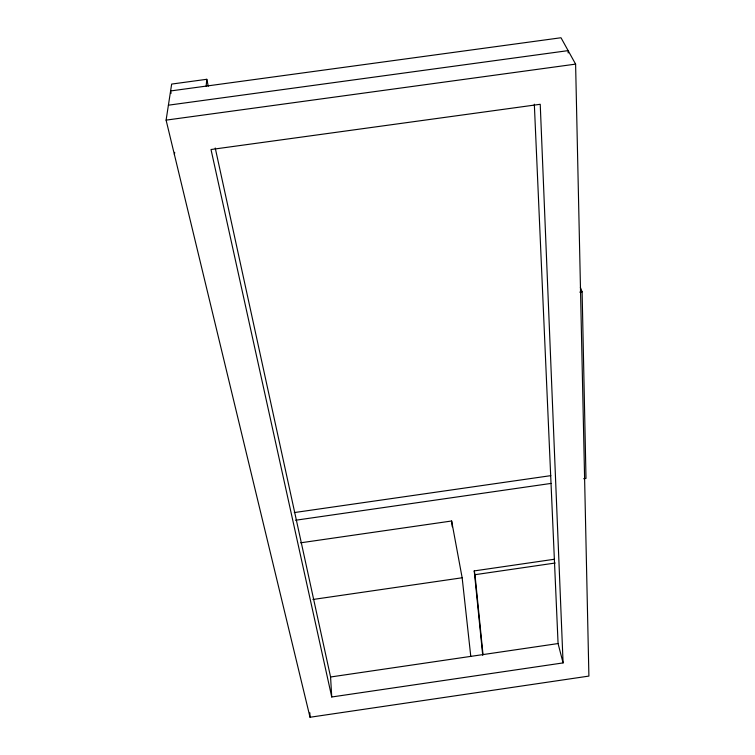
<?xml version="1.0" encoding="UTF-8"?>
<svg xmlns="http://www.w3.org/2000/svg" width="755" height="755" viewBox="0 0 755 755"><rect width="100%" height="100%" fill="white"/><g stroke="black" fill="none" stroke-linecap="round" stroke-linejoin="round"><path stroke-width="1.13" d="M206.153 86.108L206.794 79.294L171.659 84.079L166.1 120.13L310.031 717.25L588.9 676.084L575.603 64.118L561.003 37.75L170.602 90.949L171.14 93.242M174.396 154.548L174.698 152.34M331.738 696.988L563.079 662.909L540.231 104.284L211.013 149.518L331.738 696.988L330.577 676.99L215.232 147.999M482.738 655.34L474.234 570.912L554.142 559.285M474.234 570.912L474.98 574.697L555.17 563.022M312.929 599.489L462.154 577.773L470.761 656.17M330.577 676.99L558.077 643.553L563.079 662.909M294.271 512.579L550.839 475.641M295.582 520.242L551.008 483.426M583.662 478.727L586.003 478.387L582.114 291.808L580.359 287.438M300.641 542.817L451.632 520.997L462.154 577.773M579.783 292.138L582.114 291.808M168.403 105.19L568.128 50.623L568.194 52.973M166.1 120.13L575.603 64.118M206.794 79.294L208.276 86.193M451.632 520.997L452.283 526.782M474.98 574.697L483.002 654.481M534.332 104.209L558.077 643.553M309.852 712.786L310.031 717.25"/></g></svg>
